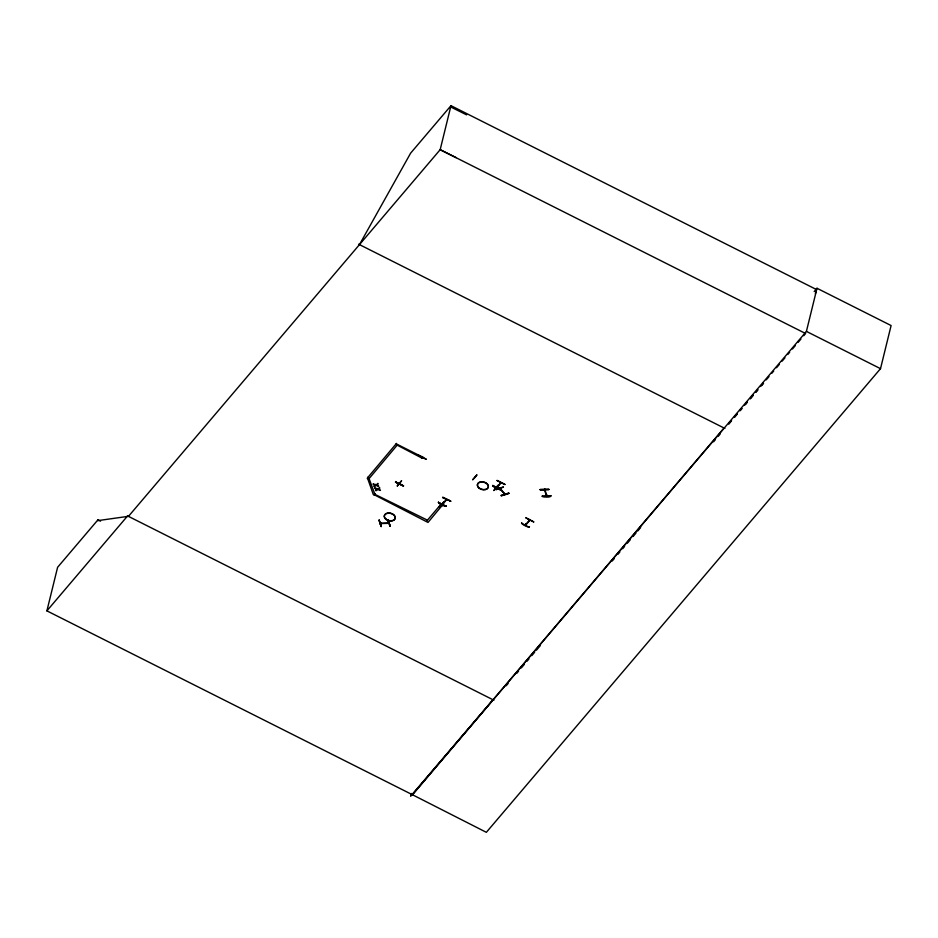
<?xml version="1.0" encoding="UTF-8"?>
<svg xmlns="http://www.w3.org/2000/svg" width="938" height="938" viewBox="0 0 938 938"><rect width="100%" height="100%" fill="white"/><g stroke="black" fill="none" stroke-linecap="round" stroke-linejoin="round"><path stroke-width="1.41" d="M446.359 499.462L442.173 504.316L443.099 503.307M442.971 504.023L442.525 504.492L446.652 499.626M496.577 487.584L500.775 482.648M529.138 520.531L529.853 520.32L529.196 520.203M400.139 482.66L399.987 483.293C398.791 483.645 401.042 484.219 400.022 482.671M395.695 444.354L421.889 458.061L421.643 457.474M422.241 457.603L421.572 457.873L422.264 457.662M550.969 495.581C551.814 497.926 541.554 497.199 542.305 495.885M542.34 496.542L550.923 495.885L542.211 496.237M474.839 477.559L475.496 477.067M495.745 488.065L495.51 487.373M495.932 487.854L495.393 487.819M724.054 428.009L412.345 794.685L46.9 610.861L57.605 567.291L97.951 519.828L100.554 521.141M97.951 519.828L97.751 520.637L128.506 516.299M815.368 293.77L816.423 289.514L450.979 105.677L440.168 149.693L128.459 516.369L127.591 515.935L46.9 610.861M427.447 520.168L374.954 494.361L373.277 494.467L367.462 477.958M397.22 445.116L369.08 478.603L367.684 477.29M369.08 478.603L369.138 477.852M375.669 484.899L373.453 484.606L373.324 483.738M376.22 485.11L374.309 486.716L374.203 485.872M377.346 488.979L375.118 488.686L375.001 487.819M373.242 484.09L376.044 484.594M376.138 485.474L378.8 486.306L376.595 484.794M442.15 505.418L428.021 522.431L374.262 494.783M377.897 489.19L375.986 490.797L375.88 489.953M374.133 495.323L375.083 493.822M376.501 485.157L377.944 484.207L377.826 483.363M374.919 488.17L377.709 488.675M377.815 489.554L380.476 490.386L378.272 488.874M379.62 488.288C379.433 486.412 380.007 489.413 378.178 489.237M367.555 477.829L396.504 443.393M379.128 520.297L381.168 526.617L379.222 519.933M380.183 523.568L381.191 522.865M395.496 482.191L395.824 481.557M387.804 519.992L390.325 526.288L387.886 519.629M380.382 523.592L388.848 523.298L387.933 522.63M397.255 485.884L401.628 480.725L397.29 486.001M399.998 484.043L399.647 482.836M399.529 483.445L399.846 482.871M400.467 483.457L400.022 484.02M403.551 485.837L395.508 482.144L403.34 486.13M418.336 455.094L426.157 459.081M421.866 457.521L422.686 456.56M426.626 521.129L440.626 504.656M438.503 502.088C437.331 503.178 446.254 507.657 446.359 506.039M443.674 501.889L444.026 502.463L439.77 507.376L439.43 506.801M443.721 501.947L439.476 506.86M440.661 504.456L440.778 503.729M450.697 501.173L442.607 497.503L450.686 501.15M442.537 503.882L442.654 503.237M442.63 503.847L442.818 503.167M446.382 500.036L446.042 499.508M450.58 501.091L442.842 497.199M472.764 479.846L476.985 474.816L472.858 479.482M411.301 793.454L410.621 796.21L493.036 699.771M814.196 291.577L816.998 288.271L891.1 325.545L880.512 368.669L486.353 832.323L412.345 794.685M492.872 485.321C491.7 486.412 500.622 490.902 500.728 489.273M493.787 490.422L498.125 485.181L494.009 490.527M497.093 480.373L504.949 484.325M495.651 487.197L495.44 487.842M496.19 489.472L503.225 486.939M499.813 487.971L499.731 488.733M504.925 494.303L499.872 488.03M500.118 487.948L500.06 488.616L500.247 487.983M500.634 489.577L492.778 485.626L500.693 489.343M501.408 495.932C515.384 490.504 506.977 495.1 501.209 495.264M504.527 494.279L504.222 493.294M508.572 492.72L508.759 493.4M521.657 522.771C520.484 523.873 529.407 528.352 529.513 526.722M525.878 517.835L533.734 521.786M529.513 520.156L525.327 525.01L525.808 523.932M526.089 524.776L525.972 523.861L525.632 525.174M529.712 519.476L529.489 520.707M529.818 520.379L529.982 519.605M548.906 489.237L540.241 489.542M544.509 489.144L546.338 496.014M544.814 489.132L546.737 496.061M545.001 490.011L544.486 490.41L544.837 489.202M546.326 494.76L546.608 495.51M412.251 795.049L806.41 331.395L816.998 288.271M492.579 485.884L500.411 489.894M529.184 527.344L521.516 523.158M395.707 481.898L403.563 485.896M388.789 523.041L380.277 523.275M504.89 494.22L499.708 488.663M529.806 520.32L525.714 525.128M400.221 483.504L400.362 482.976M359.477 244.607L410.633 153.14L450.979 105.677M379.069 520.238L381.133 526.523M500.998 482.836L496.894 487.737M525.995 517.893L533.687 522.032M506.203 685.725L508.103 683.497M516.615 673.472L518.515 671.245M521.352 667.903L524.19 664.561M527.039 661.22L528.926 658.992M531.764 655.65L534.613 652.309M536.501 650.081L540.288 645.625M612.244 560.983L614.144 558.755M617.931 554.299L619.819 552.072M622.656 548.73L624.556 546.502M627.393 543.161L630.23 539.819M633.08 536.477L635.917 533.136M637.805 530.908L640.654 527.566M713.56 441.81L715.448 439.582M718.285 436.24L720.185 434.013M737.116 414.092L734.302 417.41L737.162 414.115M741.806 408.581L739.93 410.785L741.864 408.605M744.62 405.263L747.434 401.956L745.64 404.208M750.248 398.65L753.062 395.332M755.876 392.025L757.752 389.809M760.566 386.503L763.391 383.196M766.205 379.878L769.019 376.572M771.833 373.254L773.709 371.049M776.523 367.743L779.337 364.425M782.151 361.118L784.965 357.812M787.779 354.494L789.655 352.289M792.469 348.971L795.283 345.665M798.097 342.358L800.923 339.04M803.737 335.734L805.613 333.529L440.168 149.693L456.114 157.619M750.341 398.697L753.167 395.39M755.993 392.084L757.881 389.88M761.644 385.471L763.532 383.267M440.52 504.351L441.388 504.785M439.336 507.165L443.662 502.182M496.073 489.718L503.436 487.174M375.95 484.946L377.744 483.727M377.627 489.026L379.421 487.807M374.121 486.236L375.587 485.263M375.798 490.316L377.264 489.343M501.127 495.627L508.537 493.071M367.333 478.497L368.997 478.392L374.954 494.361M540.171 489.917L548.847 489.613M548.847 489.484L540.077 489.554M387.933 519.945L389.927 526.218M441.2 504.726L440.637 504.48M450.662 106.932L466.62 114.858M806.41 331.395L880.512 368.669M358.609 244.185L724.922 428.443M497.034 480.619L504.902 484.583M396.375 443.932L422.557 457.099M445.984 499.907L446.676 499.544M440.497 505.195L442.021 505.957M127.591 515.935L493.892 700.205M418.278 455.329L426.122 459.327M440.754 504.222L441.54 504.621M546.631 494.748L546.561 495.51L546.655 494.818M438.409 502.381L446.242 506.379L438.386 502.428M731.488 420.716L728.674 424.035L731.511 420.728M385.964 519.441A5.616 3.799 13.8 0 0 395.133 518.691A5.616 3.799 13.8 0 0 388.144 513.215A5.616 3.799 13.8 0 0 385.964 519.441M386.034 519.183A5.616 3.799 13.8 0 0 395.203 518.433A5.616 3.799 13.8 0 0 388.215 512.945A5.616 3.799 13.8 0 0 386.034 519.183M479.072 488.241A5.616 3.799 13.8 0 0 488.241 487.49A5.616 3.799 13.8 0 0 481.253 482.003A5.616 3.799 13.8 0 0 479.072 488.241M479.142 487.983A5.616 3.799 13.8 0 0 488.311 487.221A5.616 3.799 13.8 0 0 481.311 481.745A5.616 3.799 13.8 0 0 479.142 487.983"/></g></svg>
